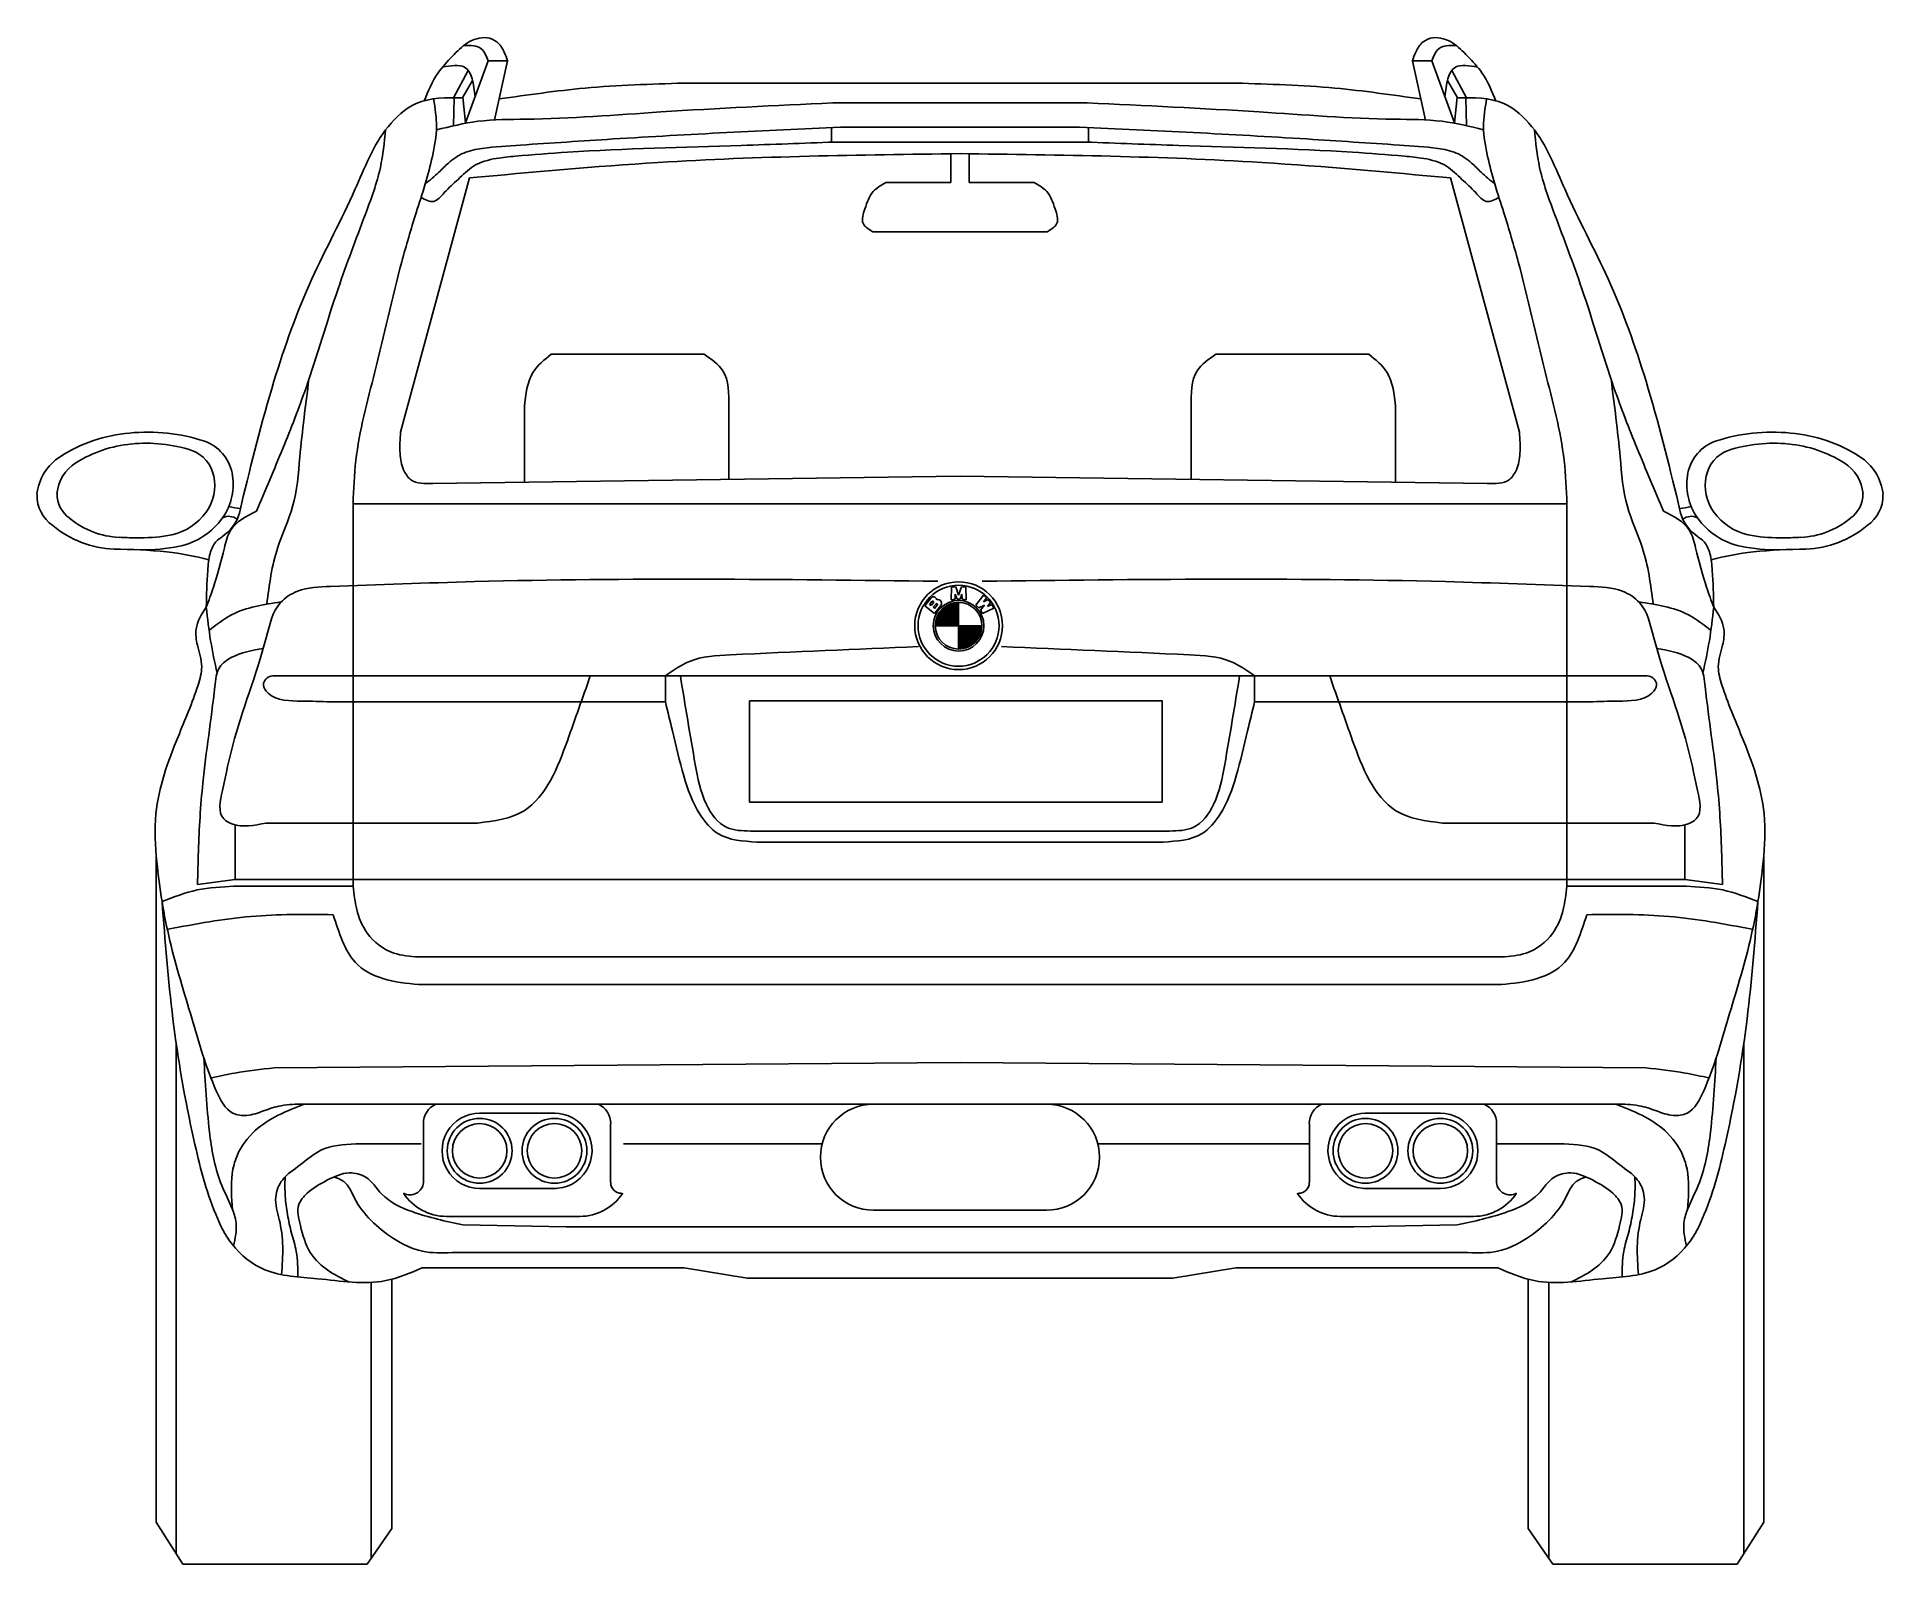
# Model space of a CAD drawing. Header units: millimetres. Extents: x -732 to 732, y 0 to 1210.
import ezdxf

# ---------------------------------------------------------------- set-up
doc = ezdxf.new("R2010")
doc.units = ezdxf.units.MM
doc.layers.add('ceco.net 207', color=7, linetype='Continuous')

msp = doc.modelspace()

# ---------------------------------------------------------------- linework, layer by layer
at = {"layer": 'ceco.net 207'}
for p, q in [((-374, 1191.2), (-391.8, 1142)), ((-358.5, 1191.2), (-374, 1191.2)), ((-358.5, 1191.2), (-368.9, 1144.4)), ((358.5, 1191.2), (369, 1144.3)), ((358.5, 1191.2), (374, 1191.2)), ((374, 1191.2), (391.8, 1142)), ((-401.4, 1162), (-389.7, 1183.6)), ((-386.3, 1175.6), (-394, 1162.5)), ((0, 1173.6), (-218.9, 1173.6)), ((0, 1173.6), (218.9, 1173.6)), ((386.3, 1175.6), (394, 1162.5)), ((401.4, 1162), (389.7, 1183.6)), ((-400.9, 1162), (-401.3, 1139.8)), ((-394, 1162.5), (-391.8, 1142)), ((0, 1157.9), (-100.9, 1157.9)), ((0, 1157.9), (100.9, 1157.9)), ((394, 1162.5), (391.8, 1142)), ((400.9, 1162), (401.3, 1139.8)), ((-101.8, 1138.3), (-101.8, 1126.9)), ((0, 1126.9), (-99.7, 1126.9)), ((0, 1138.7), (-94.7, 1138.7)), ((0, 1138.7), (94.7, 1138.7)), ((0, 1126.9), (99.7, 1126.9)), ((101.8, 1138.3), (101.8, 1126.9)), ((-7.3, 1117.6), (-7.3, 1094.9)), ((7.3, 1117.6), (7.3, 1094.9)), ((-388.8, 1098.4), (-443.3, 897)), ((388.8, 1098.4), (443.3, 897)), ((-7.3, 1094.9), (-58.8, 1094.9)), ((7.3, 1094.9), (58.8, 1094.9)), ((0, 1055.8), (-69.2, 1055.8)), ((0, 1055.8), (69.2, 1055.8)), ((-324.1, 958.7), (-202.7, 958.7)), ((324.1, 958.7), (202.7, 958.7)), ((-345.2, 917.2), (-345.2, 857.4)), ((-183.2, 859.6), (-183.2, 917.2)), ((183.2, 859.6), (183.2, 917.2)), ((345.2, 917.2), (345.2, 857.4)), ((0, 862), (-417.8, 856.4)), ((0, 862), (417.8, 856.4)), ((0, 840.3), (-481, 840.3)), ((-481, 840.3), (-481, 537.1)), ((0, 840.3), (481, 840.3)), ((481, 840.3), (481, 537.1)), ((-23.2, 765.5), (-28, 759.4)), ((-24.2, 760.5), (-22.3, 762.9)), ((-21.1, 761.9), (-22.9, 759.6)), ((-7.5, 761), (-1.1, 761)), ((-6.7, 774.1), (-7.1, 764.2)), ((-7.1, 764.2), (-3.9, 764.6)), ((-3.4, 774.5), (-6.7, 774.1)), ((-3.9, 764.6), (-3.7, 768.7)), ((-3.7, 768.7), (-2.3, 764.6)), ((-1.1, 767.7), (-3.4, 774.5)), ((-2.3, 764.6), (0, 764.6)), ((1.2, 774.5), (-1.1, 767.7)), ((-1.1, 762.1), (-1.1, 725.1)), ((0, 764.6), (1.5, 768.7)), ((4.5, 774.1), (1.2, 774.5)), ((1.5, 768.7), (1.6, 764.6)), ((1.6, 764.6), (4.9, 764.2)), ((4.9, 764.2), (4.5, 774.1)), ((18.6, 767.8), (12.6, 760)), ((20.9, 765.6), (18.6, 767.8)), ((18.6, 762.6), (20.9, 765.6)), ((22.3, 764.3), (18.6, 762.6)), ((21.8, 758.7), (24.2, 761.9)), ((24.2, 761.9), (22.3, 764.3)), ((-28, 759.4), (-20.3, 753.2)), ((-22.9, 759.6), (-24.2, 760.5)), ((-19.2, 760.8), (-21.3, 758.2)), ((-21.3, 758.2), (-20.1, 757.3)), ((-20.3, 753.2), (-15.2, 759.6)), ((-20.1, 757.3), (-18, 759.9)), ((-19.3, 747.1), (-1.1, 747.1)), ((-19.1, 748.2), (-1.1, 748.2)), ((-18.7, 749.4), (-1.1, 749.4)), ((-18.3, 750.6), (-1.1, 750.6)), ((-17.8, 751.7), (-1.1, 751.7)), ((-17.2, 752.9), (-1.1, 752.9)), ((-16.4, 754), (-1.1, 754)), ((-15.6, 755.2), (-1.1, 755.2)), ((-14.5, 756.4), (-1.1, 756.4)), ((-13.3, 757.5), (-1.1, 757.5)), ((-11.9, 758.7), (-1.1, 758.7)), ((-10, 759.9), (-1.1, 759.9)), ((12.6, 760), (14.8, 757.9)), ((14.8, 757.9), (19.4, 760)), ((19.4, 760), (16.3, 756)), ((16.3, 756), (17.8, 753.4)), ((17.8, 753.4), (26.8, 757.5)), ((25.2, 760.3), (21.8, 758.7)), ((26.8, 757.5), (25.2, 760.3)), ((-19.6, 744.8), (-1.1, 744.8)), ((-19.6, 743.6), (17.4, 743.6)), ((-19.5, 745.9), (-1.1, 745.9)), ((-1.1, 742.4), (17.4, 742.4)), ((-1.1, 741.3), (17.3, 741.3)), ((-1.1, 740.1), (17.1, 740.1)), ((-1.1, 739), (16.8, 739)), ((-1.1, 737.8), (16.5, 737.8)), ((-1.1, 736.6), (16.1, 736.6)), ((-1.1, 735.5), (15.5, 735.5)), ((-1.1, 734.3), (14.9, 734.3)), ((-1.1, 733.2), (14.2, 733.2)), ((-1.1, 732), (13.3, 732)), ((-1.1, 730.8), (12.3, 730.8)), ((-1.1, 729.7), (11.1, 729.7)), ((-1.1, 728.5), (9.6, 728.5)), ((-1.1, 727.4), (7.8, 727.4)), ((-1.1, 726.2), (5.3, 726.2)), ((0, 703.8), (-537.6, 703.8)), ((-233.5, 703.8), (-233.5, 683.2)), ((0, 703.8), (537.6, 703.8)), ((233.5, 703.8), (233.5, 683.2)), ((-233.5, 683.2), (-499.1, 683.2)), ((233.5, 683.2), (499.1, 683.2)), ((-574.4, 585.8), (-574.5, 542.5)), ((-382.4, 587.2), (-550.2, 587.2)), ((382.4, 587.2), (550.2, 587.2)), ((574.4, 585.8), (574.5, 542.5)), ((0, 580.9), (-166.1, 580.9)), ((0, 572.2), (-160.9, 572.2)), ((0, 580.9), (166.1, 580.9)), ((0, 572.2), (160.9, 572.2)), ((-637, 33.1), (-637, 562.1)), ((637, 33.1), (637, 562.1)), ((-574.5, 542.5), (-604.3, 538.4)), ((0, 542.5), (-574.5, 542.5)), ((0, 542.5), (574.5, 542.5)), ((574.5, 542.5), (604.3, 538.4)), ((-481, 537.1), (-575.4, 537.1)), ((481, 537.1), (575.4, 537.1)), ((0, 481.1), (-430, 481.1)), ((0, 481.1), (430, 481.1)), ((0, 459.2), (-429.1, 459.2)), ((0, 459.2), (429.1, 459.2)), ((-621.3, 8.3), (-621.3, 413.5)), ((621.3, 8.3), (621.3, 413.5)), ((0, 397.4), (-543.6, 393.2)), ((0, 397.4), (543.6, 393.2)), ((-519.9, 364.4), (0, 364.4)), ((-320.9, 357.2), (-380.7, 357.2)), ((519.9, 364.4), (0, 364.4)), ((320.9, 357.2), (380.7, 357.2)), ((-425.3, 349.1), (-425.3, 302.3)), ((-276.9, 349.1), (-276.9, 302.3)), ((276.9, 349.1), (276.9, 302.3)), ((425.3, 349.1), (425.3, 302.3)), ((-427.1, 333), (-478.9, 333)), ((-266.7, 333), (-109.2, 333)), ((276.9, 333), (109.2, 333)), ((425.3, 333), (478.9, 333)), ((-320, 297.7), (-380.7, 297.7)), ((320, 297.7), (380.7, 297.7)), ((-68.6, 280.4), (0, 280.4)), ((68.6, 280.4), (0, 280.4)), ((-301.3, 275.5), (-407.1, 275.5)), ((-394, 268.8), (-312.1, 267.2)), ((-312.1, 267.2), (0, 267.2)), ((312.1, 267.2), (0, 267.2)), ((301.3, 275.5), (407.1, 275.5)), ((394, 268.8), (312.1, 267.2)), ((-426.3, 234.7), (-218.5, 234.7)), ((-402.6, 246.8), (0, 246.8)), ((-218.5, 234.7), (-168.6, 226.6)), ((402.6, 246.8), (0, 246.8)), ((218.5, 234.7), (168.6, 226.6)), ((426.3, 234.7), (218.5, 234.7)), ((-466.8, 4.3), (-466.8, 223.2)), ((-450.3, 28.1), (-450.3, 225.8)), ((-168.6, 226.6), (0, 226.6)), ((168.6, 226.6), (0, 226.6)), ((450.3, 28.1), (450.3, 225.8)), ((466.8, 4.3), (466.8, 223.2)), ((-637, 33.1), (-616, 0)), ((637, 33.1), (616, 0)), ((-469.8, 0), (-450.3, 28.1)), ((469.8, 0), (450.3, 28.1)), ((-616, 0), (-469.8, 0)), ((616, 0), (469.8, 0))]:
    msp.add_line(p, q, dxfattribs=at)
msp.add_lwpolyline([(160.3, 603.9), (-166.7, 603.9), (-166.7, 684), (160.3, 684)], close=True, dxfattribs=at)
for centre, radius in [((-1.1, 743.6), 34.8), ((-1.1, 743.6), 32.1), ((-1.1, 743.6), 20.1), ((-1.1, 743.6), 18.5), ((-380.7, 327.5), 25.7), ((-321.4, 327.5), 25.7), ((321.4, 327.5), 25.7), ((380.7, 327.5), 25.7), ((-380.7, 327.5), 21.6), ((-321.4, 327.5), 21.6), ((321.4, 327.5), 21.6), ((380.7, 327.5), 21.6)]:
    msp.add_circle(centre, radius, dxfattribs=at)
for centre, radius, start, end in [((-647.3, 774.3), 122.5, 95.1322, 122.4344), ((-643.5, 752.5), 144.5, 71.952, 95.8531), ((643.5, 752.5), 144.5, 84.1469, 108.048), ((647.3, 774.3), 122.5, 57.5656, 84.8678), ((-647.9, 789.6), 98.4, 95.1322, 122.4344), ((-644.9, 772.1), 116.1, 71.952, 95.8531), ((-618.2, 856.7), 27.4, 11.6318, 70.1034), ((-610.3, 857.8), 34.1, 11.6318, 70.1034), ((610.3, 857.8), 34.1, 109.8966, 168.3682), ((618.2, 856.7), 27.4, 109.8966, 168.3682), ((644.9, 772.1), 116.1, 84.1469, 108.048), ((647.9, 789.6), 98.4, 57.5656, 84.8678), ((-692, 843.9), 39.7, 121.8156, 174.8513), ((-683.9, 845.5), 31.9, 121.8156, 174.8513), ((-621.8, 855.5), 45.8, 324.7107, 11.5387), ((621.8, 855.5), 45.8, 168.4613, 215.2893), ((683.9, 845.5), 31.9, 5.1487, 58.1844), ((692, 843.9), 39.7, 5.1487, 58.1844), ((-627.4, 854.9), 36.8, 324.7107, 11.5387), ((627.4, 854.9), 36.8, 168.4613, 215.2893), ((-702.9, 846.7), 28.6, 178.4328, 236.0708), ((-692.6, 847.8), 23, 178.4328, 236.0708), ((-568.7, 872.3), 35.8, 252.6002, 267.7108), ((568.7, 872.3), 35.8, 272.2892, 287.3998), ((692.6, 847.8), 23, 303.9292, 1.5672), ((702.9, 846.7), 28.6, 303.9292, 1.5672), ((-666.5, 886.6), 82.5, 230.5179, 267.2559), ((-663.3, 879.8), 66.3, 230.5179, 267.2559), ((-635.4, 861.4), 47.1, 283.0504, 323.857), ((-631.7, 863.6), 58.6, 283.0504, 323.857), ((-579.5, 819.7), 10.6, 51.1696, 117.7897), ((579.5, 819.7), 10.6, 62.2103, 128.8304), ((631.7, 863.6), 58.6, 216.143, 256.9496), ((635.4, 861.4), 47.1, 216.143, 256.9496), ((663.3, 879.8), 66.3, 272.7441, 309.4821), ((666.5, 886.6), 82.5, 272.7441, 309.4821), ((-653.8, 1010), 196.7, 266.3048, 271.2008), ((-647.8, 931), 117.7, 269.0763, 281.2841), ((-647.2, 950.2), 146.5, 269.0763, 281.2841), ((647.2, 950.2), 146.5, 258.7159, 270.9237), ((647.8, 931), 117.7, 258.7159, 270.9237), ((653.8, 1010), 196.7, 268.7992, 273.6952), ((-668.1, 432.5), 371.7, 83.917, 90.3647), ((-653.1, 584.8), 218.7, 74.6752, 83.581), ((653.1, 584.8), 218.7, 96.419, 105.3248), ((668.1, 432.5), 371.7, 89.6353, 96.083), ((-21.1, 763.9), 2.62, 3.5411, 141.5977), ((-21.7, 762.4), 0.781, 321.6974, 142.4623), ((-18.6, 760.3), 0.781, 321.3189, 141.8384), ((-17.4, 761.4), 2.87, 321.3183, 111.5293), ((-408.4, 349.1), 16.9, 114.7781, 180), ((-380.7, 327.5), 29.8, 89.9968, 270.0309), ((-321.4, 327.5), 29.8, 267.3742, 90.8519), ((-293.7, 349.1), 16.9, 0, 65.2219), ((-68.6, 322.4), 42, 90, 270), ((68.6, 322.4), 42, 270, 90), ((293.7, 349.1), 16.9, 114.7781, 180), ((321.4, 327.5), 29.8, 89.1481, 272.6258), ((380.7, 327.5), 29.8, 269.9691, 90.0032), ((408.4, 349.1), 16.9, 0, 65.2219), ((-435.9, 303.3), 10.7, 240.9417, 355.0455), ((-407.1, 316.1), 40.6, 213.0947, 270), ((-301.3, 316.1), 40.6, 270, 326.9053), ((-268.4, 302.3), 8.44, 180, 270), ((301.3, 316.1), 40.6, 213.0947, 270), ((268.4, 302.3), 8.44, 270, 0), ((407.1, 316.1), 40.6, 270, 326.9053), ((435.9, 303.3), 10.7, 184.9545, 299.0583)]:
    msp.add_arc(centre, radius, start, end, dxfattribs=at)
for points, knots in [([(-424.6, 1159.6), (-421.5, 1167.3), (-416.1, 1180.4), (-402.6, 1194.5), (-391.3, 1206.4), (-377.4, 1211.2), (-366, 1206.7), (-361.3, 1199), (-359.3, 1193.5), (-358.5, 1191.2)], [0.257354, 0.257354, 0.257354, 0.257354, 24.917881, 42.37819, 58.209501, 74.253573, 82.639773, 92.764533, 100.130386, 100.130386, 100.130386, 100.130386]), ([(-481, 840.3), (-480.6, 851.7), (-479.1, 887.1), (-461.6, 950.5), (-447.3, 1016.2), (-432.9, 1065.6), (-423.7, 1093.2), (-417.8, 1115.8), (-413.6, 1138.5), (-416, 1153.7), (-417.2, 1161.1)], [0, 0, 0, 0, 34.235779, 106.024142, 195.96409, 236.320409, 260.44342, 282.956083, 306.583428, 328.845944, 328.845944, 328.845944, 328.845944]), ([(100.9, 1157.9), (146.3, 1155.8), (227.5, 1152), (321, 1144.6), (380.9, 1144.9), (404.1, 1139.3), (415, 1136.6)], [0, 0, 0, 0, 136.550944, 243.709458, 281.650261, 315.196693, 315.196693, 315.196693, 315.196693]), ([(481, 840.3), (480.6, 851.7), (479.1, 887.1), (461.6, 950.5), (447.3, 1016.2), (432.9, 1065.6), (423.7, 1093.2), (417.8, 1115.8), (413.6, 1138.5), (416.1, 1153.7), (417.4, 1161.1)], [0, 0, 0, 0, 34.235779, 106.024142, 195.96409, 236.320409, 260.44342, 282.956083, 306.583428, 328.84279, 328.84279, 328.84279, 328.84279]), ([(-550.2, 587.2), (-559.3, 585.3), (-570.9, 582.9), (-589.1, 592.6), (-582.9, 619.7), (-574, 664.8), (-553.7, 713.5), (-543.9, 760.2), (-522.3, 773.9), (-469.3, 775.7), (-301.3, 782.2), (-140.3, 780.4), (-17.6, 778.8)], [0, 0, 0, 0, 0.0161919, 0.0207512, 0.0344407, 0.0566723, 0.1103847, 0.1285753, 0.1382362, 0.1541003, 0.2230528, 0.4446098, 0.4446098, 0.4446098, 0.4446098]), ([(550.2, 587.2), (559.3, 585.3), (570.9, 582.9), (589.1, 592.6), (582.9, 619.7), (574, 664.8), (553.7, 713.5), (543.9, 760.2), (522.3, 773.9), (469.3, 775.7), (301.3, 782.2), (140.3, 780.4), (17.6, 778.8)], [0, 0, 0, 0, 0.0161919, 0.0207512, 0.0344407, 0.0566723, 0.1103847, 0.1285753, 0.1382362, 0.1541003, 0.2230528, 0.4446098, 0.4446098, 0.4446098, 0.4446098]), ([(-519.9, 364.4), (-526.1, 364.4), (-537, 364.4), (-551.7, 359.2), (-564.1, 354.7), (-580.8, 356.7), (-596.2, 388.1), (-608.6, 433), (-627.7, 493.7), (-636.5, 547.9), (-639.8, 603.3), (-622.5, 650), (-606.5, 686.8), (-599.3, 712), (-604.6, 726.5), (-606.8, 743.4), (-601.2, 752.7), (-597.4, 758.2)], [0, 0, 0, 0, 18.202333, 32.681065, 46.304471, 57.534004, 79.576301, 140.28315, 204.110799, 267.58974, 305.638636, 368.973398, 412.926916, 427.872888, 445.309855, 458.048741, 477.168892, 477.168892, 477.168892, 477.168892]), ([(519.9, 364.4), (526.1, 364.4), (537, 364.4), (551.7, 359.2), (564.1, 354.7), (580.8, 356.7), (596.2, 388.1), (608.6, 433), (627.7, 493.7), (636.5, 547.9), (639.8, 603.3), (622.5, 650), (606.5, 686.8), (599.3, 712), (604.6, 726.5), (606.8, 743.4), (601.2, 752.7), (597.4, 758.2)], [0, 0, 0, 0, 18.202333, 32.681065, 46.304471, 57.534004, 79.576301, 140.28315, 204.110799, 267.58974, 305.638636, 368.973398, 412.926916, 427.872888, 445.309855, 458.048741, 477.168892, 477.168892, 477.168892, 477.168892]), ([(543.6, 393.2), (554, 392.1), (570.8, 390.3), (587.3, 386.6), (593.6, 385.2)], [0, 0, 0, 0, 31.351971, 50.623868, 50.623868, 50.623868, 50.623868])]:
    msp.add_open_spline(points, degree=3, knots=knots, dxfattribs=at)
for points in [[(-393.1, 1203.5), (-379.4, 1200.8), (-374, 1191.2)], [(424.7, 1159.3), (413.7, 1181.7), (402.3, 1194.9), (390.4, 1205.4), (374.9, 1209.5), (367.1, 1206.3), (361.2, 1198.1), (358.5, 1191.2)], [(393.1, 1203.5), (379.4, 1200.8), (374, 1191.2)], [(-410.2, 1186.2), (-392.7, 1186.2), (-384.3, 1162.7)], [(410.2, 1186.2), (392.7, 1186.2), (384.3, 1162.7)], [(-218.9, 1173.6), (-297.2, 1169.6), (-365.2, 1161)], [(218.9, 1173.6), (297.2, 1169.6), (365.2, 1161)], [(-569.5, 839.9), (-543.7, 937.3), (-513.6, 1018.5), (-479.5, 1089.2), (-453.3, 1139), (-431, 1157.3), (-394, 1162)], [(-100.9, 1157.9), (-237.2, 1150.7), (-344.2, 1145), (-382.1, 1143.3), (-415, 1136.5)], [(569.5, 839.9), (543.7, 937.3), (513.6, 1018.5), (479.5, 1089.2), (453.3, 1139), (431, 1157.3), (394, 1162)], [(-557.6, 834.4), (-536.7, 884.1), (-518.3, 932.2), (-492.9, 1010.6), (-471.3, 1069.6), (-459.4, 1106.8), (-455.2, 1136.5)], [(-99.7, 1126.9), (-173.4, 1124.2), (-311, 1118.8), (-352.2, 1115.7), (-367.5, 1113.9), (-385.5, 1107.8), (-397.8, 1097.3), (-408.7, 1086.8), (-417.1, 1079.8), (-427.2, 1083)], [(-94.7, 1138.7), (-275, 1129.3), (-348.3, 1124.5), (-378.6, 1121.8), (-393.3, 1118.2), (-405.5, 1110.2), (-413, 1103), (-423.9, 1093.6)], [(94.7, 1138.7), (275, 1129.3), (348.3, 1124.5), (378.6, 1121.8), (393.3, 1118.2), (405.5, 1110.2), (413, 1103), (423.9, 1093.6)], [(99.7, 1126.9), (173.4, 1124.2), (311, 1118.8), (352.2, 1115.7), (367.5, 1113.9), (385.5, 1107.8), (397.8, 1097.3), (408.7, 1086.8), (417.1, 1079.8), (427.2, 1083)], [(557.6, 834.4), (536.7, 884.1), (518.3, 932.2), (492.9, 1010.6), (471.3, 1069.6), (459.4, 1106.8), (455.2, 1136.5)], [(0, 1117.7), (-239.1, 1110.7), (-388.8, 1098.4)], [(0, 1117.7), (239.1, 1110.7), (388.8, 1098.4)], [(-69.2, 1055.8), (-76.8, 1062.5), (-75.4, 1073.9), (-68.7, 1087.7), (-58.8, 1094.9)], [(69.2, 1055.8), (76.8, 1062.5), (75.4, 1073.9), (68.7, 1087.7), (58.8, 1094.9)], [(-345.2, 917.2), (-338.3, 944.5), (-324.1, 958.7)], [(-183.2, 917.2), (-188, 945.6), (-202.7, 958.7)], [(183.2, 917.2), (188, 945.6), (202.7, 958.7)], [(345.2, 917.2), (338.3, 944.5), (324.1, 958.7)], [(-549.4, 760.7), (-540.7, 805.8), (-528.9, 838.1), (-523.2, 877.3), (-516, 939)], [(549.4, 760.7), (540.7, 805.8), (528.9, 838.1), (523.2, 877.3), (516, 939)], [(-443.3, 897), (-443.8, 880), (-441, 867.2), (-435.2, 859.3), (-417.8, 856.4)], [(443.3, 897), (443.8, 880), (441, 867.2), (435.2, 859.3), (417.8, 856.4)], [(-597.4, 758.2), (-596.2, 787.3), (-594.3, 800.8), (-589.7, 810.1), (-584.4, 814.4), (-571.7, 830.6), (-569.5, 839.9)], [(-597.4, 758.2), (-591.7, 774.1), (-583, 805.2), (-578.2, 819.1), (-557.6, 834.4)], [(597.4, 758.2), (591.7, 774.1), (583, 805.2), (578.2, 819.1), (557.6, 834.4)], [(597.4, 758.2), (596.2, 787.3), (594.3, 800.8), (589.7, 810.1), (584.4, 814.4), (571.7, 830.6), (569.5, 839.9)], [(-595.1, 739.9), (-577.3, 752.2), (-538.2, 762.4)], [(595.1, 739.9), (577.3, 752.2), (538.2, 762.4)], [(-588.8, 706), (-593.9, 731.7), (-597.4, 758.2)], [(588.8, 706), (593.9, 731.7), (597.4, 758.2)], [(-604.3, 538.4), (-603.6, 564.9), (-600.1, 618.9), (-590.6, 695.3), (-586.6, 710.8), (-577.6, 718.3), (-552.2, 725.6)], [(-233.5, 703.8), (-214.4, 715.3), (-181.9, 720.5), (-32.9, 727)], [(233.5, 703.8), (214.4, 715.3), (181.9, 720.5), (32.9, 727)], [(604.3, 538.4), (603.6, 564.9), (600.1, 618.9), (590.6, 695.3), (586.6, 710.8), (577.6, 718.3), (552.2, 725.6)], [(-499.1, 683.2), (-521.5, 683.9), (-548.4, 690.2), (-552.1, 696.7), (-550.2, 701.3), (-537.6, 703.8)], [(-382.4, 587.2), (-345.5, 597), (-324.6, 621), (-311.2, 652.5), (-293, 703.8)], [(-166.1, 580.9), (-184.9, 583.8), (-201, 602), (-209.8, 633.6), (-221.6, 703.8)], [(166.1, 580.9), (184.9, 583.8), (201, 602), (209.8, 633.6), (221.6, 703.8)], [(382.4, 587.2), (345.5, 597), (324.6, 621), (311.2, 652.5), (293, 703.8)], [(499.1, 683.2), (521.5, 683.9), (548.4, 690.2), (552.1, 696.7), (550.2, 701.3), (537.6, 703.8)], [(-160.9, 572.2), (-191.8, 578.9), (-206.1, 594.2), (-218.9, 624.6), (-227.9, 660.2), (-233.5, 683.2)], [(160.9, 572.2), (191.8, 578.9), (206.1, 594.2), (218.9, 624.6), (227.9, 660.2), (233.5, 683.2)], [(-575.4, 537.1), (-604.6, 534.2), (-632.4, 525)], [(-429.1, 481.1), (-448.8, 484.2), (-469.8, 500), (-478.1, 518.8), (-481, 537.1)], [(429.1, 481.1), (448.8, 484.2), (469.8, 500), (478.1, 518.8), (481, 537.1)], [(575.4, 537.1), (604.6, 534.2), (632.4, 525)], [(-632.4, 525), (-623.8, 432.1), (-607.2, 336.3), (-589.9, 277.2), (-576.9, 253.4), (-551, 233.3), (-509.2, 226.1), (-455.1, 224.6), (-426.3, 234.7)], [(-496.8, 514.6), (-562, 513.2), (-627.6, 503.1)], [(-429.1, 459.2), (-457.4, 464), (-479.2, 476.7), (-489.3, 493.6), (-496.8, 514.6)], [(632.4, 525), (623.8, 432.1), (607.2, 336.3), (589.9, 277.2), (576.9, 253.4), (551, 233.3), (509.2, 226.1), (455.1, 224.6), (426.3, 234.7)], [(429.1, 459.2), (457.4, 464), (479.2, 476.7), (489.3, 493.6), (496.8, 514.6)], [(496.8, 514.6), (562, 513.2), (627.6, 503.1)], [(-599.3, 401.1), (-594.8, 342.5), (-586, 302.4), (-577.3, 282.6), (-573.8, 270.4), (-575.8, 252)], [(599.3, 401.1), (594.8, 342.5), (586, 302.4), (577.3, 282.6), (573.8, 270.4), (575.8, 252)], [(-543.6, 393.2), (-574.7, 389.1), (-594.2, 385)], [(-576.5, 280.7), (-576.8, 309.3), (-573, 323.5), (-558.5, 343.6), (-519.9, 364.4)], [(576.5, 280.7), (576.8, 309.3), (573, 323.5), (558.5, 343.6), (519.9, 364.4)], [(-478.9, 333), (-506.5, 327.9), (-523, 316.3), (-536.8, 304.6), (-542.3, 290.8), (-539.5, 273), (-536.8, 251.7), (-537.7, 229.3)], [(478.9, 333), (506.5, 327.9), (523, 316.3), (536.8, 304.6), (542.3, 290.8), (539.5, 273), (536.8, 251.7), (537.7, 229.3)], [(-484.3, 223.6), (-499.9, 232.1), (-514.9, 246.9), (-522.8, 268.4), (-523.9, 285), (-517.4, 293.9), (-501.7, 304.1), (-484, 310), (-471, 306.6), (-458.5, 293.4), (-434.2, 279.3), (-394, 268.8)], [(484.3, 223.6), (499.9, 232.1), (514.9, 246.9), (522.8, 268.4), (523.9, 285), (517.4, 293.9), (501.7, 304.1), (484, 310), (471, 306.6), (458.5, 293.4), (434.2, 279.3), (394, 268.8)], [(-534.9, 306.8), (-534.8, 291.4), (-533, 277.1), (-529.8, 262.3), (-526, 247.8), (-524.9, 227.5)], [(-496.4, 306.7), (-488.3, 303.2), (-479.9, 290), (-466.9, 272.5), (-449, 258), (-426.1, 247.9), (-402.6, 246.8)], [(496.4, 306.7), (488.3, 303.2), (479.9, 290), (466.9, 272.5), (449, 258), (426.1, 247.9), (402.6, 246.8)], [(534.9, 306.8), (534.8, 291.4), (533, 277.1), (529.8, 262.3), (526, 247.8), (524.9, 227.5)]]:
    msp.add_spline(points, degree=3, dxfattribs=at)

doc.saveas('drawing.dxf')
